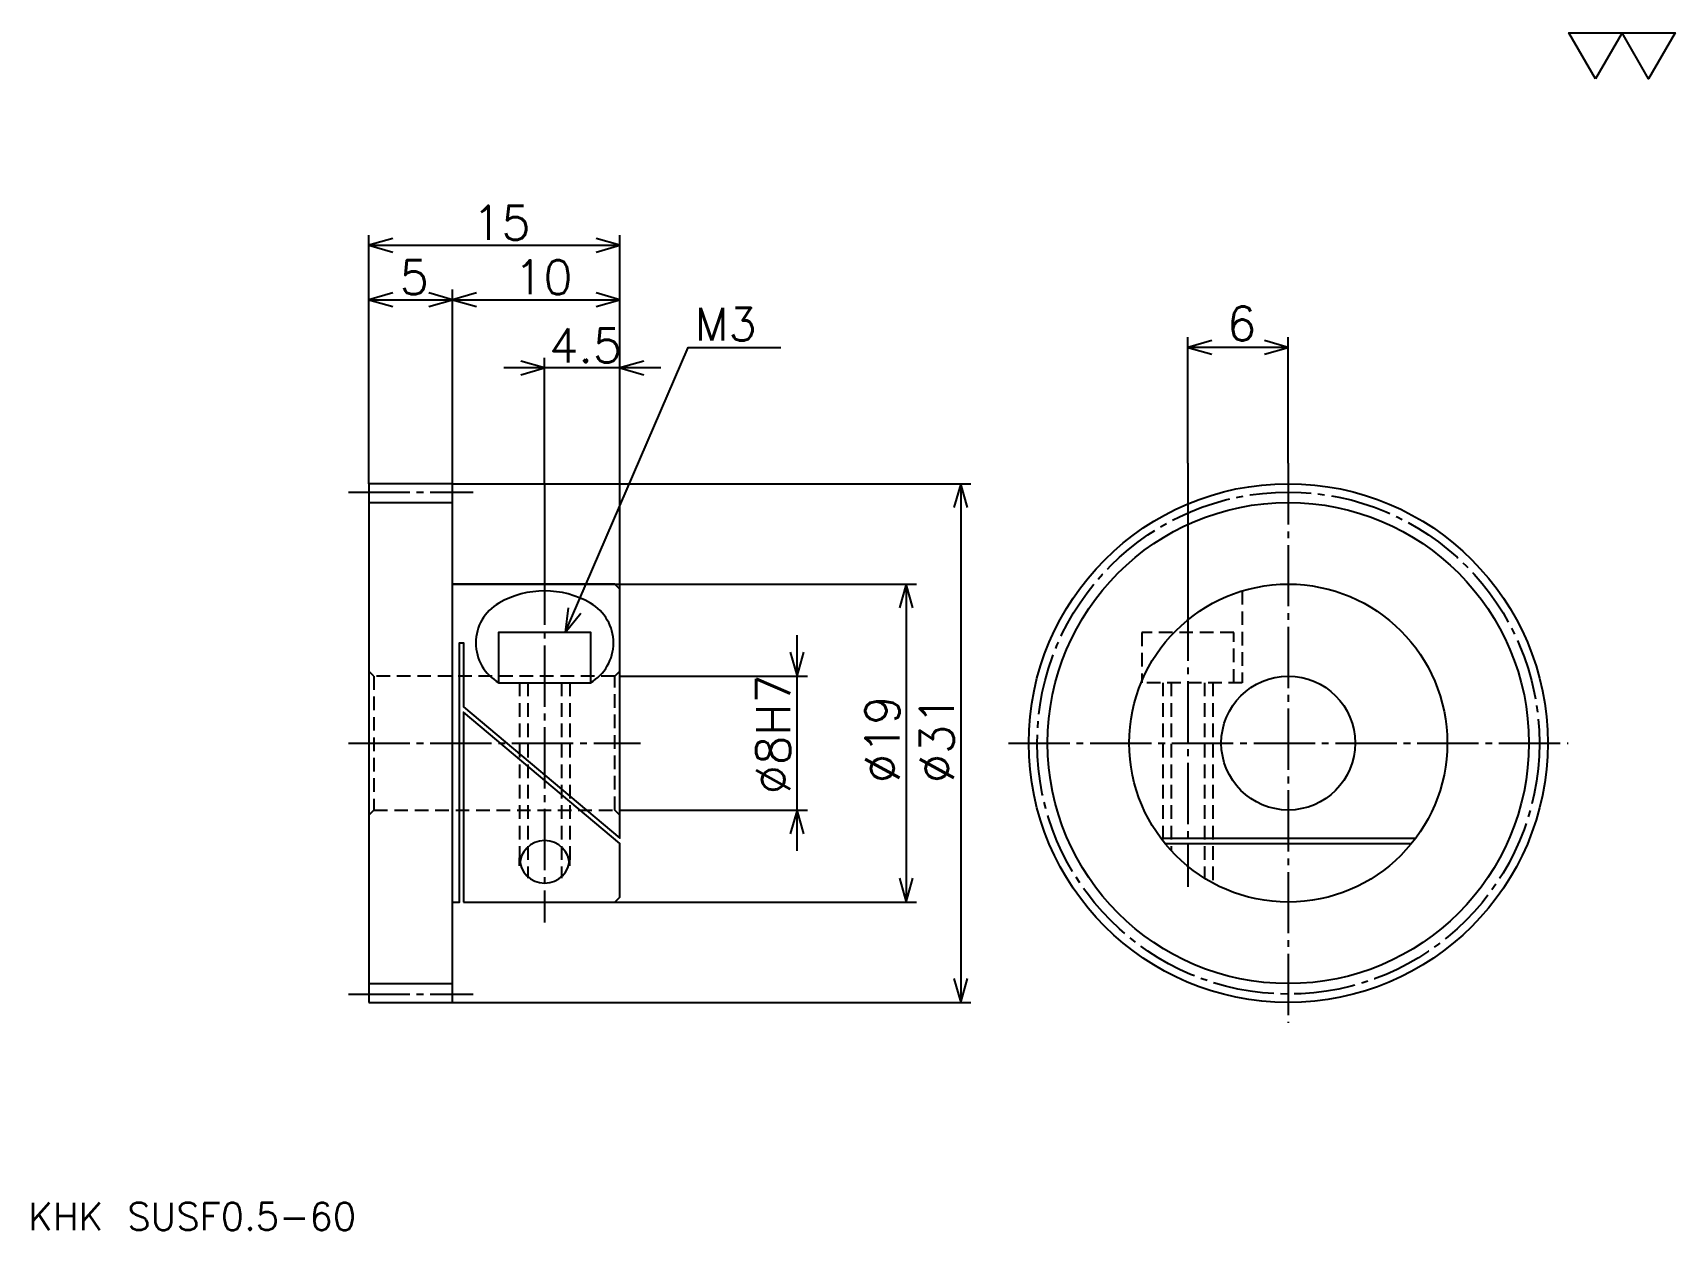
# Model space of a CAD drawing. Extents: x 4.3 to 102.5, y 4.5 to 76.
import ezdxf

# ---------------------------------------------------------------- set-up
doc = ezdxf.new("R2010")
doc.units = 0
doc.linetypes.add('DASHDOT', pattern=[4.884957, 3.663717, -0.40708, 0.40708, -0.40708])
doc.linetypes.add('HIDDEN', pattern=[1.221239, 0.814159, -0.40708])
doc.layers.get('0').update_dxf_attribs({"linetype": 'CONTINUOUS'})
doc.layers.add('DASHDOT', color=6, linetype='DASHDOT')
doc.layers.add('HIDDEN', color=2, linetype='HIDDEN')
doc.styles.add('KANJI', font='TXT', dxfattribs={"bigfont": 'BIGFONT'})

msp = doc.modelspace()

# ---------------------------------------------------------------- linework, layer by layer
at = {"color": 5}
for p, q in [((24.424778, 49.084072), (24.424778, 63.942478)), ((39.424778, 49.084072), (39.424778, 63.942478)), ((24.424778, 63.33186), (39.424778, 63.33186)), ((24.424778, 60.075222), (29.424778, 60.075222)), ((29.424778, 49.084072), (29.424778, 60.685841)), ((29.424778, 60.075222), (39.424778, 60.075222)), ((73.349556, 50.305313), (73.349556, 57.836285)), ((79.349556, 57.225666), (73.349556, 57.225666)), ((79.349556, 50.305313), (79.349556, 57.836285)), ((41.867256, 56.004425), (32.4823, 56.004425)), ((34.924778, 49.084072), (34.924778, 56.615044)), ((73.349556, 50.305313), (73.349556, 42.170769)), ((24.424778, 49.084072), (24.424778, 49.084072)), ((29.424778, 49.084072), (29.424778, 49.084072)), ((29.424778, 49.084072), (39.424778, 49.084072)), ((34.924778, 49.084072), (34.924778, 43.084072)), ((39.424778, 49.084072), (60.389378, 49.084072)), ((39.424778, 42.784073), (39.424778, 49.084072)), ((59.778759, 49.084072), (59.778759, 18.084072)), ((29.424778, 43.084072), (39.424778, 43.084072)), ((39.424778, 43.084072), (57.13274, 43.084072)), ((56.522121, 43.084072), (56.522121, 24.084072)), ((50.00885, 27.141594), (50.00885, 40.02655)), ((39.424778, 37.584072), (50.619469, 37.584072)), ((39.424778, 29.584072), (50.619469, 29.584072)), ((39.124779, 24.084072), (39.424778, 24.084072)), ((39.424778, 24.084072), (57.13274, 24.084072)), ((29.424778, 18.084072), (39.424778, 18.084072)), ((39.424778, 18.084072), (60.389378, 18.084072))]:
    msp.add_line(p, q, dxfattribs=at)
at = {"color": 4}
for p, q in [((24.424778, 47.959072), (29.424778, 47.959072)), ((32.183144, 37.194073), (37.666412, 37.194073)), ((71.735458, 27.902916), (86.963654, 27.902916)), ((71.9841, 27.584072), (86.715012, 27.584072)), ((33.424778, 26.25312), (33.424778, 26.717472)), ((36.424778, 26.25312), (36.424778, 26.717472)), ((24.424778, 19.209072), (29.424778, 19.209072))]:
    msp.add_line(p, q, dxfattribs=at)
at = {"color": 7}
msp.add_lwpolyline([(97.699112, 73.274338), (96.111504, 76.026199), (102.461945, 76.026199), (100.874336, 73.274338), (99.28672, 76.026199), (97.699112, 73.274338)], dxfattribs=at)
at = {"color": 5}
for points in [[(25.849556, 63.738937), (24.424778, 63.33186), (25.849556, 62.924782)], [(38, 62.924782), (39.424778, 63.33186), (38, 63.738937)], [(25.849556, 60.4823), (24.424778, 60.075222), (25.849556, 59.668144)], [(28, 59.668144), (29.424778, 60.075222), (28, 60.4823)], [(30.849556, 60.4823), (29.424778, 60.075222), (30.849556, 59.668144)], [(38, 59.668144), (39.424778, 60.075222), (38, 60.4823)], [(36.146019, 40.194073), (43.495575, 57.225662), (49.03186, 57.225662)], [(74.774338, 57.632744), (73.349556, 57.225666), (74.774338, 56.818588)], [(77.924774, 56.818588), (79.349556, 57.225666), (77.924774, 57.632744)], [(33.5, 55.597343), (34.924778, 56.004425), (33.5, 56.411507)], [(40.849556, 56.411507), (39.424778, 56.004425), (40.849556, 55.597343)], [(60.185837, 47.659294), (59.778759, 49.084072), (59.371681, 47.659294)], [(56.929199, 41.659294), (56.522121, 43.084072), (56.115044, 41.659294)], [(36.336761, 41.663536), (36.146019, 40.194073), (37.08429, 41.340958)], [(49.601768, 39.00885), (50.00885, 37.584072), (50.415932, 39.00885)], [(50.415932, 28.159294), (50.00885, 29.584072), (49.601768, 28.159294)], [(56.115044, 25.50885), (56.522121, 24.084072), (56.929199, 25.50885)], [(59.371681, 19.50885), (59.778759, 18.084072), (60.185837, 19.50885)]]:
    msp.add_lwpolyline(points, dxfattribs=at)
at = {"color": 4}
for points in [[(24.424778, 18.084072), (24.424778, 18.084072), (29.424778, 18.084072), (29.424778, 18.084072), (29.424778, 49.084072), (29.424778, 49.084072), (24.424778, 49.084072), (24.424778, 49.084072), (24.424778, 18.084072)], [(29.424778, 24.084072), (29.831858, 24.084072), (29.831858, 39.584072), (30.076105, 39.584072), (30.076105, 35.747383), (39.424778, 27.902916), (39.424778, 42.784073), (39.124779, 43.084072), (29.424778, 43.084072)], [(32.174778, 37.194073), (37.674778, 37.194073), (37.674778, 40.194073), (32.174778, 40.194073), (32.174778, 37.194073)], [(30.076105, 24.084072), (39.124779, 24.084072), (39.424778, 24.384071), (39.424778, 27.584072), (30.076105, 35.428539), (30.076105, 24.084072)]]:
    msp.add_lwpolyline(points, dxfattribs=at)
for radius in [15.5, 14.375, 9.5, 4]:
    msp.add_circle((79.349556, 33.584072), radius, dxfattribs=at)
for centre, radius, start, end in [((34.924778, 37.194073), 5.483267, 60.00000126, 119.99999874), ((33.553963, 39.568398), 2.741633, 120.00000728, 239.99999102), ((36.295593, 39.568398), 2.741633, 300.00000898, 59.99999272), ((34.924778, 26.25312), 1.5, 0, 180), ((34.924778, 26.717472), 1.5, 180, 0)]:
    msp.add_arc(centre, radius, start, end, dxfattribs=at)
at = {"layer": 'DASHDOT', "color": 7}
for p, q in [((79.349556, 50.305313), (79.349556, 16.862833)), ((23.203539, 48.584072), (30.646017, 48.584072)), ((34.924778, 44.305313), (34.924778, 22.862833)), ((73.349556, 42.170769), (73.349556, 24.997374)), ((23.203539, 33.584072), (40.646019, 33.584072)), ((62.628319, 33.584072), (96.070801, 33.584072)), ((23.203539, 18.584072), (30.646017, 18.584072))]:
    msp.add_line(p, q, dxfattribs=at)
msp.add_circle((79.349556, 33.584072), 15, dxfattribs=at)
at = {"layer": 'HIDDEN', "color": 4}
for p, q in [((24.724777, 37.584072), (24.724777, 29.584072)), ((39.424778, 37.884071), (39.124779, 37.584072)), ((33.424778, 37.194073), (33.424778, 26.485296)), ((33.924778, 37.194073), (33.924778, 25.506325)), ((35.924778, 37.194073), (35.924778, 25.506325)), ((36.424778, 37.194073), (36.424778, 26.485296)), ((71.849556, 37.194073), (71.849556, 27.75312)), ((72.349556, 37.194073), (72.349556, 27.161455)), ((74.349556, 37.194073), (74.349556, 25.506325)), ((74.849556, 37.194073), (74.849556, 25.217472)), ((39.424778, 29.284073), (39.124779, 29.584072))]:
    msp.add_line(p, q, dxfattribs=at)
for points in [[(76.599556, 42.677338), (76.599556, 37.194073), (70.599556, 37.194073)], [(76.099556, 37.194073), (76.099556, 40.194073), (70.599556, 40.194073), (70.599556, 37.194073)], [(24.424778, 29.284073), (24.724777, 29.584072), (39.124779, 29.584072), (39.124779, 37.584072), (24.724777, 37.584072), (24.424778, 37.884071)]]:
    msp.add_lwpolyline(points, dxfattribs=at)

# ---------------------------------------------------------------- texts
at = {"color": 7, "style": 'KANJI'}
for s, height, p in [('15', 2.035398, (30.601768, 63.657524)), ('5', 2.035398, (26.263273, 60.400887)), ('10', 2.035398, (33.101768, 60.400887)), ('M3', 1.953982, (43.902657, 57.632744)), ('4.5', 2.035398, (35.190266, 56.33009)), ('KHK SUSF0.5-60', 1.628319, (4.070796, 4.477876))]:
    msp.add_text(s, height=height, dxfattribs=at).set_placement(p)
for s, rotation, p in [('6', 360, (75.688049, 57.632744)), ('%%c8H7', 90, (49.601768, 30.530975)), ('%%c19', 90, (56.115044, 31.192478)), ('%%c31', 90, (59.371681, 31.19248))]:
    msp.add_text(s, height=2.035398, rotation=rotation, dxfattribs=at).set_placement(p)

doc.saveas('drawing.dxf')
